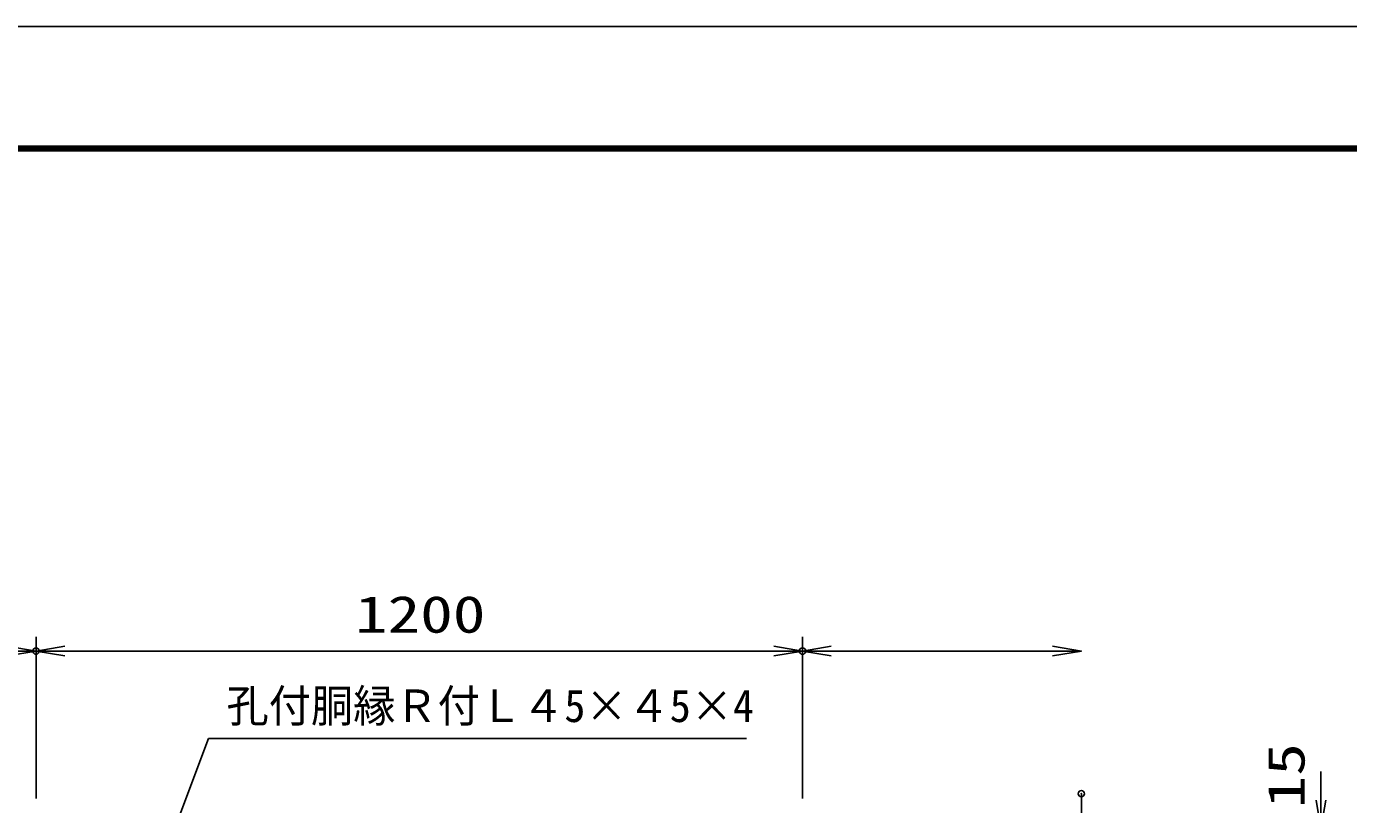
# Model space of a CAD drawing. Units: millimetres, scale not verified. Extents: x -4455 to 4455, y -3150 to 3150.
# Drawn here: x -2781 to -711, y 1932 to 3150 of the extents above; entities that cross this region are included whole.
import ezdxf
from ezdxf.enums import TextEntityAlignment as Align

# ---------------------------------------------------------------- set-up
doc = ezdxf.new("R2010")
doc.units = ezdxf.units.MM
doc.header["$LTSCALE"] = 20
doc.header["$PDMODE"] = 32
doc.header["$PDSIZE"] = 10
for name, color, linetype, lineweight in [('0-0_1', 7, 'Continuous', 25), ('0-2_0', 7, 'Continuous', 25), ('0-5_EXTCNT-LMEC0', 4, 'Continuous', 25), ('0-6_WAKU', 7, 'Continuous', 25)]:
    doc.layers.add(name, color=color, linetype=linetype, lineweight=lineweight)
doc.layers.add('0-4_DEFPOINTS', color=7, linetype='Continuous')
doc.styles.add('ＭＳ ゴシック', font='')
doc.styles.get('ＭＳ ゴシック').set_extended_font_data('MS Gothic')

# ---------------------------------------------------------------- blocks, each defined once
blk = doc.blocks.new('_Open')
at = {"layer": '0-2_0', "color": 2}
blk.add_line((-20, 3.333), (0, 0), dxfattribs=at)
blk.add_lwpolyline([(-20, -3.333), (0, 0), (-20, 0)], dxfattribs=at)

msp = doc.modelspace()

# ---------------------------------------------------------------- linework, layer by layer
at = {"layer": '0-0_1', "color": 4}
msp.add_line((-1129.62, 1948.55), (-1129.62, 1863.91), dxfattribs=at)
at = {"layer": '0-2_0', "color": 1}
for p, q in [((-2766.12, 1940.87), (-2766.12, 2194.38)), ((-1566.12, 1940.87), (-1566.12, 2194.38))]:
    msp.add_line(p, q, dxfattribs=at)
at = {"layer": '0-2_0', "color": 2}
for p, q in [((-2721.12, 2171.88), (-1611.12, 2171.88)), ((-754.62, 1938.55), (-754.62, 1983.55))]:
    msp.add_line(p, q, dxfattribs=at)
at = {"layer": '0-4_DEFPOINTS'}
for p in [(-2766.12, 2171.88), (-1566.12, 2171.88), (-1129.62, 1948.55)]:
    msp.add_point(p, dxfattribs=at)
at = {"layer": '0-5_EXTCNT-LMEC0', "color": 1}
for p, q in [((-2766.12, 1940.87), (-2766.12, 2194.38)), ((-1566.12, 1940.87), (-1566.12, 2194.38))]:
    msp.add_line(p, q, dxfattribs=at)
at = {"layer": '0-5_EXTCNT-LMEC0', "color": 2}
msp.add_line((-1174.62, 2171.88), (-1521.12, 2171.88), dxfattribs=at)
at = {"layer": '0-5_EXTCNT-LMEC0'}
msp.add_lwpolyline([(-1653.86, 2034.98), (-2495.89, 2034.98), (-2553.73, 1881.95)], dxfattribs=at)
at = {"layer": '0-6_WAKU', "color": 3}
msp.add_lwpolyline([(-4454.94, 3149.85), (4455.06, 3149.85), (4455.06, -3150.15), (-4454.94, -3150.15)], close=True, dxfattribs=at)
at = {"layer": '0-6_WAKU'}
for points in [[(-4154.94, 2962.35), (4155.06, 2962.35), (4155.06, -2962.65), (-4154.94, -2962.65)], [(-4153.07, 2960.48), (4153.18, 2960.48), (4153.18, -2960.77), (-4153.07, -2960.77)], [(-4151.19, 2958.6), (4151.31, 2958.6), (4151.31, -2958.9), (-4151.19, -2958.9)], [(-4149.32, 2956.73), (4149.43, 2956.73), (4149.43, -2957.02), (-4149.32, -2957.02)], [(-4147.44, 2954.85), (4147.56, 2954.85), (4147.56, -2955.15), (-4147.44, -2955.15)]]:
    msp.add_lwpolyline(points, close=True, dxfattribs=at)

# ---------------------------------------------------------------- block references
at = {"layer": '0-2_0', "xscale": 2.25, "yscale": 2.25}
for p, rotation in [((-2766.12, 2171.88), 180), ((-754.62, 1893.55), 270)]:
    msp.add_blockref('_Open', p, dxfattribs=dict(at, rotation=rotation))
msp.add_blockref('_Open', (-1566.12, 2171.88), dxfattribs=at)
at = {"layer": '0-5_EXTCNT-LMEC0', "xscale": 2.25, "yscale": 2.25}
for p in [(-2766.12, 2171.88), (-1129.62, 2171.88)]:
    msp.add_blockref('_Open', p, dxfattribs=at)
at = {"layer": '0-5_EXTCNT-LMEC0', "xscale": 2.25, "yscale": 2.25, "rotation": 180}
msp.add_blockref('_Open', (-1566.12, 2171.88), dxfattribs=at)

# ---------------------------------------------------------------- texts
at = {"layer": '0-0_1', "color": 4, "style": 'ＭＳ ゴシック', "width": 0.95}
msp.add_text('孔付胴縁Ｒ付Ｌ４5×４5×4', height=51.02, dxfattribs=at).set_placement((-2467.95, 2045.42), align=Align.BOTTOM_LEFT)
at = {"layer": '0-2_0', "color": 3, "style": 'ＭＳ ゴシック', "width": 1.3}
msp.add_text('1200', height=57.77, dxfattribs=at).set_placement((-2266.9, 2183.28), align=Align.BOTTOM_LEFT)
msp.add_text('15', height=57.77, rotation=90, dxfattribs=at).set_placement((-762.82, 1925.62), align=Align.BOTTOM_LEFT)

doc.saveas('drawing.dxf')
